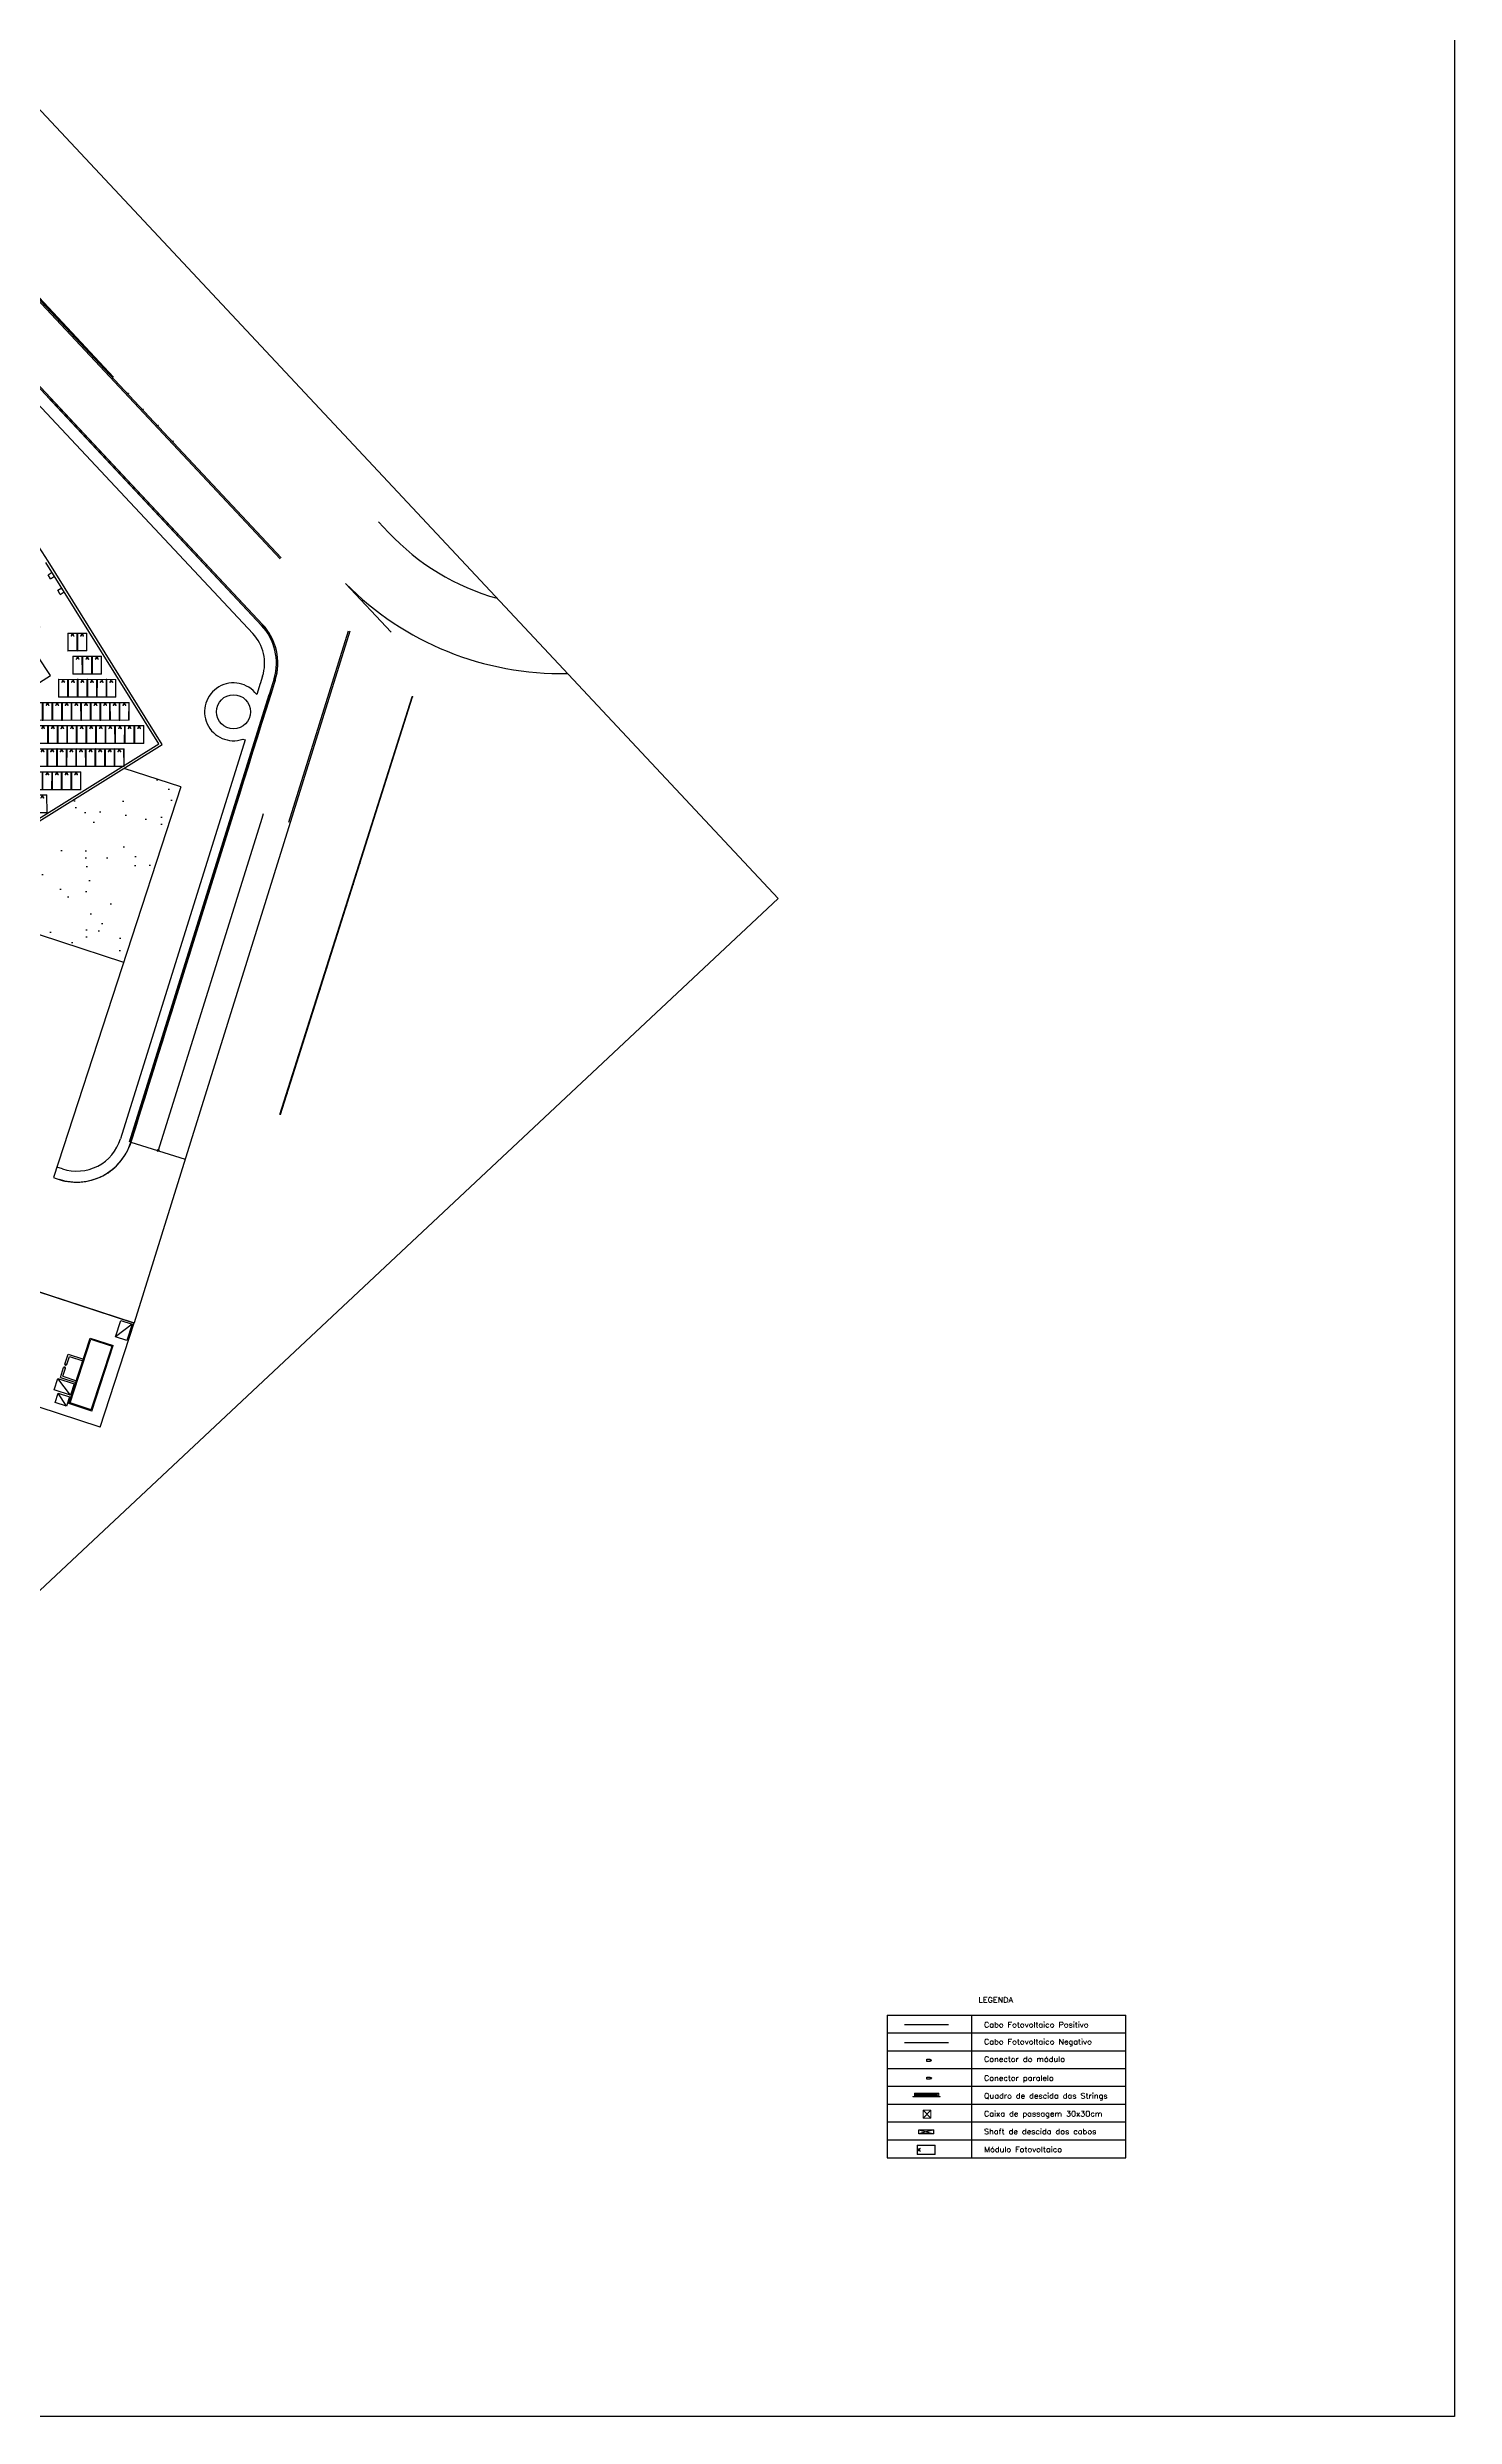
# Model space of a CAD drawing. Header units: metres. Extents: x 2872 to 3316, y -1435 to -1037.
# Drawn here: x 3167.4 to 3316, y -1435.4 to -1185.4 of the extents above; entities that cross this region are included whole.
import ezdxf

# ---------------------------------------------------------------- set-up
doc = ezdxf.new("R2010")
doc.units = ezdxf.units.M
doc.header["$MEASUREMENT"] = 0
doc.linetypes.add('BSB2F2-ARQ-PLAN-CORE-13-15P-ZA$1${ Batten }', pattern=[0])
doc.layers.get('0').update_dxf_attribs({"linetype": 'CONTINUOUS'})
for name, color, linetype in [('ARQUITETURA', 253, 'CONTINUOUS'), ('CABO_MODULO_FV', 7, 'CONTINUOUS'), ('CONECTOR_MODULO_FV', 3, 'CONTINUOUS'), ('COPEX', 4, 'BSB2F2-ARQ-PLAN-CORE-13-15P-ZA$1${ Batten }'), ('MÓDULOS FV', 7, 'CONTINUOUS'), ('SHAFT', 6, 'CONTINUOUS'), ('TEXTO', 1, 'CONTINUOUS')]:
    doc.layers.add(name, color=color, linetype=linetype)
for name, color, linetype, lineweight in [('Condulete', 3, 'CONTINUOUS', 9), ('MODULOS_PV', 2, 'CONTINUOUS', 9), ('String Box', 3, 'CONTINUOUS', 9)]:
    doc.layers.add(name, color=color, linetype=linetype, lineweight=lineweight)
doc.styles.add('S20', font='SIMPLEX.shx', dxfattribs={"width": 1.1, "height": 0.2})

# ---------------------------------------------------------------- blocks, each defined once
blk = doc.blocks.new('modulo')
at = {"layer": 'MODULOS_PV', "color": 8}
for p, q in [((-1.38, 1.34), (-1.43, 1.34)), ((-0.75, 2.01), (-0.75, 2.06)), ((-0.05, 0.1), (-0.05, 0.05)), ((0.58, 0.77), (0.63, 0.77))]:
    blk.add_line(p, q, dxfattribs=at)
for points in [[(-1.43, 1.34), (-0.75, 2.06), (0.63, 0.77), (-0.05, 0.05)], [(-1.38, 1.34), (-0.75, 2.01), (0.58, 0.77), (-0.05, 0.1)]]:
    blk.add_lwpolyline(points, close=True, dxfattribs=at)
for points in [[(-0.96, 1.5), (-0.93, 1.48), (-0.92, 1.49), (-0.94, 1.51)], [(-0.88, 1.58), (-0.86, 1.56), (-0.87, 1.55), (-0.89, 1.57)]]:
    blk.add_lwpolyline(points, dxfattribs=at)
at = {"layer": 'MODULOS_PV', "color": 1}
blk.add_circle((-0.96, 1.4), 0.0332, dxfattribs=at)
at = {"layer": 'MODULOS_PV', "color": 8}
blk.add_circle((-0.79, 1.59), 0.0332, dxfattribs=at)
blk.add_open_spline([(-0.99, 1.47), (-1.01, 1.49), (-1.03, 1.51), (-1.05, 1.53), (-1.05, 1.53), (-1.05, 1.53), (-1.05, 1.54), (-1.05, 1.54), (-1.05, 1.54), (-1.01, 1.58), (-0.97, 1.63), (-0.92, 1.67), (-0.92, 1.67), (-0.92, 1.67), (-0.92, 1.67), (-0.92, 1.67), (-0.92, 1.67), (-0.9, 1.65), (-0.88, 1.63), (-0.86, 1.61), (-0.85, 1.61), (-0.85, 1.61), (-0.85, 1.61), (-0.85, 1.61), (-0.86, 1.61), (-0.9, 1.56), (-0.94, 1.52), (-0.98, 1.47), (-0.98, 1.47), (-0.98, 1.47), (-0.98, 1.47), (-0.98, 1.47), (-0.99, 1.47)], degree=3, knots=[0, 0, 0, 0, 1, 1, 1, 1.002534, 1.003925, 1.008052, 1.008052, 1.008052, 2.008052, 2.008052, 2.008052, 2.012179, 2.01357, 2.016104, 2.016104, 2.016104, 3.016104, 3.016104, 3.016104, 3.018638, 3.02003, 3.024156, 3.024156, 3.024156, 4.024156, 4.024156, 4.024156, 4.028283, 4.029675, 4.032208, 4.032208, 4.032208, 4.032208], dxfattribs=at)
at = {"layer": 'MODULOS_PV', "color": 1, "insert": (-1, 1.41), "char_height": 0.0572, "width": 0.1075, "attachment_point": 1, "rotation": 46.8722}
blk.add_mtext('+', dxfattribs=at)
at = {"layer": 'MODULOS_PV', "color": 8, "insert": (-0.83, 1.6), "char_height": 0.0572, "width": 0.1075, "attachment_point": 1, "rotation": 46.8722}
blk.add_mtext('-', dxfattribs=at)
blk = doc.blocks.new('CAIXA DE PASSAGEM 30x30')
at = {"layer": 'Condulete'}
for p, q in [((1935.032, -1138.366), (1935.032, -1138.066)), ((1935.032, -1138.066), (1935.332, -1138.066)), ((1935.332, -1138.066), (1935.032, -1138.366)), ((1935.032, -1138.066), (1935.332, -1138.366)), ((1935.332, -1138.066), (1935.332, -1138.366)), ((1935.332, -1138.366), (1935.032, -1138.366))]:
    blk.add_line(p, q, dxfattribs=at)
blk = doc.blocks.new('CONECTOR_PLACA')
at = {"layer": 'CONECTOR_MODULO_FV'}
blk.add_hatch(color=256, dxfattribs=at).paths.add_polyline_path([(-0.001, -0.018), (0.001, -0.018), (0.001, -0.024), (0, -0.024), (-0.001, -0.024)])
for p, q in [((0, 0), (-0.006, 0)), ((-0.006, 0), (-0.006, -0.018)), ((0.006, 0), (0, 0)), ((0.006, -0.018), (0.006, 0)), ((-0.006, -0.018), (0.006, -0.018)), ((-0.001, -0.018), (-0.001, -0.024)), ((0.001, -0.018), (0.001, -0.024))]:
    blk.add_line(p, q, dxfattribs=at)
for points in [[(-0.002, -0.018), (-0.002, -0.022), (-0.001, -0.023), (-0.001, -0.024), (0, -0.024)], [(0.002, -0.018), (0.002, -0.022), (0.001, -0.023), (0.001, -0.024), (0, -0.024)]]:
    blk.add_lwpolyline(points, dxfattribs=at)
blk = doc.blocks.new('CONECTOR ORION')
at = {"layer": 'CONECTOR_MODULO_FV', "true_color": 0xf8d731}
blk.add_hatch(color=40, dxfattribs=at).paths.add_polyline_path([(-537.822, -669.536), (-537.822, -669.538), (-537.816, -669.538), (-537.816, -669.537), (-537.816, -669.536)])
at = {"layer": 'CONECTOR_MODULO_FV', "color": 40, "true_color": 0xf8d731}
for p, q in [((-537.84, -669.537), (-537.84, -669.531)), ((-537.84, -669.531), (-537.822, -669.531)), ((-537.84, -669.543), (-537.84, -669.537)), ((-537.822, -669.543), (-537.84, -669.543)), ((-537.822, -669.531), (-537.822, -669.543)), ((-537.822, -669.536), (-537.816, -669.536)), ((-537.822, -669.538), (-537.816, -669.538))]:
    blk.add_line(p, q, dxfattribs=at)
for points in [[(-537.822, -669.534), (-537.818, -669.534), (-537.817, -669.536), (-537.816, -669.536), (-537.816, -669.537)], [(-537.822, -669.539), (-537.818, -669.539), (-537.817, -669.538), (-537.816, -669.538), (-537.816, -669.537)]]:
    blk.add_lwpolyline(points, dxfattribs=at)

msp = doc.modelspace()

# ---------------------------------------------------------------- hatches: boundary and pattern name
at = {"layer": 'ARQUITETURA'}
h = msp.add_hatch(dxfattribs=at)
h.set_pattern_fill('AR-SAND', color=116, scale=3, angle=-46.877, style=0)
h.set_pattern_definition([(350.62296, (2542.1494, -799.737), (4.089919, 4.08927), [0, -4.56, 0, -5.1, 0, -4.875]), (320.623, (2542.149, -799.737), (9.808834, 1.91215), [0, -2.46, 0, -4.11, 0, -1.575]), (280.62296, (2539.627, -797.0435), (6.39856, -6.807323), [0, -1.5, 0, -5.4, 0, -7.05]), (270.623, (2539.627, -797.0435), (8.08648, -4.78256), [0, -0.75, 0, -3.54, 0, -4.05])])
edge = h.paths.add_edge_path(flags=16)
edge.add_arc((3141.9, -1244.72), 1.5, 0, 360)
edge = h.paths.add_edge_path(flags=16)
edge.add_arc((3133.21, -1236.07), 1.5, 0, 360)
edge = h.paths.add_edge_path(flags=16)
edge.add_arc((3149.28, -1255.36), 1.5, 0, 360)
edge = h.paths.add_edge_path()
edge.add_line((3152.97, -1347.3), (3161.06, -1339.72))
edge.add_line((3161.06, -1339.72), (3148.85, -1310.93))
edge.add_line((3148.85, -1310.93), (3142.62, -1308.9))
edge.add_line((3142.62, -1308.9), (3153.74, -1274.81))
edge.add_line((3153.74, -1274.81), (3175.47, -1281.89))
edge.add_line((3175.47, -1281.89), (3181.5, -1263.4))
edge.add_line((3181.5, -1263.4), (3175.52, -1261.45))
edge.add_line((3175.52, -1261.45), (3164.27, -1268.46))
edge.add_line((3164.27, -1268.46), (3163, -1269.25))
edge.add_line((3163, -1269.25), (3156.92, -1259.49))
edge.add_line((3156.92, -1259.49), (3150.94, -1249.9))
edge.add_arc((3090.69, -1287.47), 71, 31.9396, 58.4036)
edge.add_line((3127.89, -1226.99), (3127.26, -1228.01))
edge.add_line((3127.26, -1228.01), (3129.4, -1229.39))
edge.add_line((3129.4, -1229.39), (3123.88, -1238.33))
edge.add_line((3123.88, -1238.33), (3121.76, -1237.39))
edge.add_line((3121.76, -1237.39), (3120.7, -1239.11))
edge.add_line((3120.7, -1239.11), (3116.16, -1237.11))
edge.add_line((3116.16, -1237.11), (3101.76, -1269.71))
edge.add_line((3101.76, -1269.71), (3114.27, -1288.05))
edge.add_line((3114.27, -1288.05), (3117.42, -1291.98))
edge.add_line((3117.42, -1291.98), (3120.07, -1289.92))
edge.add_arc((3131.91, -1280.71), 15, -76.2429, 217.8803, ccw=False)
edge.add_line((3135.48, -1295.28), (3135.68, -1296.58))
edge.add_line((3135.68, -1296.58), (3138.59, -1296.13))
edge.add_line((3138.59, -1296.13), (3139.08, -1299.24))
edge.add_line((3139.08, -1299.24), (3132.01, -1300.35))
edge.add_line((3132.01, -1300.35), (3131.52, -1297.24))
edge.add_line((3131.52, -1297.24), (3133.2, -1296.97))
edge.add_line((3133.2, -1296.97), (3132.99, -1295.67))
edge.add_arc((3131.91, -1280.71), 15, 229.7345, 274.1253, ccw=False)
edge.add_line((3122.22, -1292.16), (3118.36, -1296.66))
edge.add_line((3118.36, -1296.66), (3122.63, -1298.05))
edge.add_line((3122.63, -1298.05), (3120.91, -1303.32))
edge.add_line((3120.91, -1303.32), (3115.96, -1301.7))
edge.add_line((3115.96, -1301.7), (3114.63, -1305.79))
edge.add_line((3114.63, -1305.79), (3136.8, -1313.02))
edge.add_line((3136.8, -1313.02), (3129.67, -1334.89))
edge.add_line((3129.67, -1334.89), (3154.39, -1342.95))
edge.add_line((3154.39, -1342.95), (3152.97, -1347.3))
at = {"layer": 'String Box'}
h = msp.add_hatch(dxfattribs=at)
h.set_pattern_fill('ANSI31', color=256, angle=180)
h.set_pattern_definition([(225, (2700.54814, -2068.44375), (0.088388348, -0.088388348), [])])
h.paths.add_polyline_path([(3258.94, -1401.29), (3258.94, -1401.63), (3261.53, -1401.63), (3261.53, -1401.29)])

# ---------------------------------------------------------------- linework, layer by layer
for p, q in [((3256.06, -1393.03), (3256.06, -1402.43)), ((3256.06, -1393.03), (3281.26, -1393.03)), ((3256.06, -1394.91), (3281.26, -1394.91)), ((3264.97, -1393.03), (3264.97, -1402.43)), ((3281.26, -1402.43), (3281.26, -1393.03)), ((3256.06, -1396.79), (3281.26, -1396.79)), ((3256.06, -1398.67), (3281.26, -1398.67)), ((3256.06, -1400.55), (3281.26, -1400.55)), ((3256.06, -1402.43), (3256.06, -1408.08)), ((3256.06, -1402.43), (3281.26, -1402.43)), ((3264.97, -1402.43), (3264.97, -1408.08)), ((3281.26, -1408.08), (3281.26, -1402.43)), ((3256.06, -1404.31), (3281.26, -1404.31)), ((3256.06, -1406.2), (3281.26, -1406.2)), ((3256.06, -1406.2), (3281.26, -1406.2)), ((3256.06, -1408.08), (3281.26, -1408.08))]:
    msp.add_line(p, q)
at = {"layer": 'ARQUITETURA'}
for p, q in [((3047.5, -1064.78), (3244.58, -1275.19)), ((3191.98, -1239.33, 0), (3145.38, -1189.56, 0)), ((3192.09, -1239.23, 0), (3145.49, -1189.46, 0)), ((3145.56, -1189.39, 0), (3174.36, -1220.19, 0)), ((3145.58, -1189.34, 0), (3174.4, -1220.16, 0)), ((3142.53, -1197.49, 0), (3189.1, -1247.21, 0)), ((3143.54, -1196.73, 0), (3190.02, -1246.36, 0)), ((3143.65, -1196.62, 0), (3190.13, -1246.26, 0)), ((3190.02, -1246.36), (3167.44, -1222.25)), ((3190.13, -1246.26), (3167.55, -1222.14)), ((3202.37, -1235.43), (3203.44, -1236.56)), ((3179.2, -1258.86), (3167.27, -1239.72)), ((3179.55, -1258.94), (3167.49, -1239.59)), ((3203.72, -1247.09), (3198.89, -1241.93)), ((3199.36, -1246.97, 0), (3176.57, -1319.97)), ((3192.91, -1267.12), (3199.22, -1246.93, 0)), ((3191.37, -1251.96, 0), (3176.1, -1300.86)), ((3189.88, -1252.51), (3189.52, -1253.67)), ((3190.14, -1251.73, 0), (3189.89, -1252.52, 0)), ((3191.46, -1252.16, 0), (3190.98, -1253.69)), ((3176.1, -1300.86), (3190.84, -1253.64)), ((3176.24, -1300.9), (3190.98, -1253.69)), ((3191.96, -1297.99, 0), (3205.93, -1253.89, 0)), ((3192.02, -1297.98, 0), (3205.98, -1253.91, 0)), ((3163, -1269.25), (3179.55, -1258.94)), ((3164.35, -1268.11), (3179.2, -1258.86)), ((3188.29, -1258.45, 0), (3175.14, -1300.56, 0)), ((3188.06, -1258.37, 0), (3188.29, -1258.45, 0)), ((3181.5, -1263.4), (3175.52, -1261.45)), ((3181.5, -1263.4), (3168.06, -1304.62)), ((3187.35, -1265.31), (3176.24, -1300.9)), ((3190.06, -1266.74), (3179.1, -1301.79)), ((3190.2, -1266.24), (3190.06, -1266.74)), ((3244.58, -1275.19), (3096.35, -1414.03)), ((3153.74, -1274.81), (3175.47, -1281.89)), ((3176.24, -1300.9), (3181.97, -1302.69)), ((3169.01, -1303.73), (3168.42, -1303.53)), ((3142.48, -1308.86), (3176.58, -1319.98)), ((3176.56, -1320), (3161.45, -1315.07)), ((3172.98, -1330.98), (3176.57, -1319.97)), ((3174.61, -1321.43), (3175.17, -1319.72)), ((3176.36, -1320.11), (3174.61, -1321.43)), ((3175.17, -1319.72), (3176.36, -1320.11)), ((3176.36, -1320.11), (3175.8, -1321.82)), ((3169.69, -1328.49), (3171.95, -1321.58)), ((3169.82, -1328.43), (3172.01, -1321.7)), ((3171.95, -1321.58), (3174.37, -1322.37)), ((3172.01, -1321.7), (3174.25, -1322.43)), ((3172.05, -1329.15), (3174.25, -1322.43)), ((3172.12, -1329.28), (3174.37, -1322.37)), ((3175.8, -1321.82), (3174.61, -1321.43)), ((3168.8, -1325.74), (3169.14, -1324.7)), ((3169.05, -1325.61), (3169.33, -1324.76)), ((3169.33, -1324.76), (3169.14, -1324.7)), ((3169.27, -1324.32), (3169.61, -1323.27)), ((3169.46, -1324.38), (3169.27, -1324.32)), ((3169.46, -1324.38), (3169.74, -1323.52)), ((3169.61, -1323.27), (3171.22, -1323.8)), ((3169.74, -1323.52), (3171.16, -1323.99)), ((3172.98, -1330.98), (3157.87, -1326.05)), ((3168.14, -1327.03), (3168.52, -1325.84)), ((3169.85, -1327.59), (3168.14, -1327.03)), ((3168.25, -1328.38), (3168.57, -1327.38)), ((3168.52, -1325.84), (3170.24, -1326.4)), ((3169.85, -1327.59), (3168.52, -1325.84)), ((3168.57, -1327.38), (3169.75, -1327.77)), ((3169.43, -1328.77), (3168.57, -1327.38)), ((3168.8, -1325.74), (3170.42, -1326.27)), ((3169.05, -1325.61), (3170.48, -1326.08)), ((3169.75, -1327.77), (3169.43, -1328.77)), ((3170.24, -1326.4), (3169.85, -1327.59)), ((3169.43, -1328.77), (3168.25, -1328.38)), ((3172.12, -1329.28), (3169.69, -1328.49)), ((3172.05, -1329.15), (3169.82, -1328.43))]:
    msp.add_line(p, q, dxfattribs=at)
msp.add_lwpolyline([(3154.8, -1245.27), (3160.03, -1253.61), (3161.57, -1252.51), (3162.88, -1254.76), (3167.75, -1251.64), (3165.02, -1247.51), (3166.64, -1246.51), (3163.92, -1241.85), (3160.6, -1243.89), (3157.79, -1239.92), (3156.48, -1240.76), (3158.13, -1243.24)], close=True, dxfattribs=at)
for centre, radius in [((3175.95, -1221.87, 0), 0.025), ((3177.53, -1223.55, 0), 0.025), ((3179.11, -1225.24, 0), 0.025), ((3180.69, -1226.92, 0), 0.025), ((3187.07, -1255.48), 1.8), ((3205.96, -1253.9, 0), 0.025), ((3201.07, -1269.32, 0), 0.025), ((3200.37, -1271.52, 0), 0.025), ((3199.68, -1273.72, 0), 0.025), ((3198.98, -1275.92, 0), 0.025), ((3198.28, -1278.12, 0), 0.025), ((3196.89, -1282.53, 0), 0.025), ((3197.58, -1280.33, 0), 0.025), ((3196.19, -1284.73, 0), 0.025), ((3195.49, -1286.93, 0), 0.025), ((3194.79, -1289.13, 0), 0.025), ((3194.1, -1291.34, 0), 0.025), ((3193.4, -1293.54, 0), 0.025), ((3192.7, -1295.74, 0), 0.025), ((3192, -1297.94, 0), 0.025), ((3179.1, -1301.79), 0.1)]:
    msp.add_circle(centre, radius, dxfattribs=at)
for centre, radius, start, end in [((3090.69, -1287.47), 90.5, 31.9396, 79.3932), ((3221.65, -1219.43, 0), 25, 223.2443, 254.3581), ((3221.65, -1219.44), 32, 224.658, 271.2068), ((3185.75, -1250.36, 0), 4.6, 342.6638, 43.1192), ((3185.75, -1250.36, 0), 5.85, 344.0554, 43.1192), ((3185.75, -1250.36, 0), 6, 12.8958, 43.1192), ((3185.75, -1250.36, 0), 6, 342.6638, 43.1278), ((3185.75, -1250.36, 0), 6, 344.0549, 12.896), ((14659.32, -4861.93, 0), 12022.56, 162.527311, 162.770734), ((3187.07, -1255.48, 0), 3.05, 36.5008, 288.8185), ((3185.75, -1250.36, 0), 6, 342.6638, 344.0554), ((3170.48, -1299.08), 6.05, 246.4622, 342.4753), ((3170.51, -1299.11), 6, 251.9396, 342.6638), ((3170.51, -1299.11), 4.85, 251.9348, 342.6589), ((3169.24, -1324.73), 0.1, 341.9396, 161.9396), ((3169.36, -1324.35), 0.1, 161.9396, 341.9396)]:
    msp.add_arc(centre, radius, start, end, dxfattribs=at)
at = {"layer": 'CABO_MODULO_FV', "color": 1}
msp.add_line((3257.9, -1394.03), (3262.53, -1394.03), dxfattribs=at)
at = {"layer": 'CABO_MODULO_FV'}
msp.add_line((3257.9, -1395.91), (3262.53, -1395.91), dxfattribs=at)
at = {"layer": 'MÓDULOS FV', "color": 6}
for p, q in [((3167.49, -1241.01), (3167.91, -1240.74)), ((3167.75, -1241.43), (3167.49, -1241.01)), ((3167.75, -1241.43), (3168.18, -1241.17)), ((3168.52, -1242.66), (3168.94, -1242.4)), ((3168.78, -1243.09), (3168.52, -1242.66)), ((3168.78, -1243.09), (3169.21, -1242.82))]:
    msp.add_line(p, q, dxfattribs=at)
at = {"layer": 'SHAFT'}
for p, q in [((3259.41, -1405.15), (3260.96, -1405.58)), ((3260.96, -1405.15), (3259.41, -1405.58))]:
    msp.add_line(p, q, dxfattribs=at)
msp.add_lwpolyline([(3259.41, -1405.15), (3260.96, -1405.15), (3260.96, -1405.58), (3259.41, -1405.58)], close=True, dxfattribs=at)
at = {"layer": 'String Box'}
for points in [[(3261.68, -1401.67), (3258.79, -1401.67), (3258.79, -1401.63), (3261.68, -1401.63)], [(3261.53, -1401.63), (3258.94, -1401.63), (3258.94, -1401.29), (3261.53, -1401.29)]]:
    msp.add_lwpolyline(points, close=True, dxfattribs=at)
at = {"layer": 'TEXTO'}
msp.add_lwpolyline([(2871.92, -1036.8), (3315.97, -1036.8), (3315.97, -1435.41), (2871.92, -1435.41)], close=True, dxfattribs=at)

# ---------------------------------------------------------------- block references
at = {"layer": 'CONECTOR_MODULO_FV', "xscale": -20, "yscale": 20, "zscale": 20, "rotation": 90}
msp.add_blockref('CONECTOR_PLACA', (3260.26, -1397.8), dxfattribs=at)
at = {"layer": 'CONECTOR_MODULO_FV', "xscale": 20, "yscale": 20, "zscale": 20}
msp.add_blockref('CONECTOR ORION', (14017.06, 11991.05), dxfattribs=at)
at = {"layer": 'COPEX', "xscale": 2.803083090406169, "yscale": 2.803083090406169, "zscale": 2.803083090406169}
msp.add_blockref('CAIXA DE PASSAGEM 30x30', (-2164.2, 1787.04), dxfattribs=at)
at = {"layer": 'MÓDULOS FV', "xscale": -1, "rotation": 46.87216913315991}
for p in [(3170.57, -1249.13), (3171.58, -1249.13), (3172.13, -1251.57), (3170.61, -1254.01), (3173.65, -1254.01), (3167.93, -1256.45), (3169.96, -1256.45), (3171.99, -1256.45), (3174.01, -1256.45), (3176.04, -1256.45), (3168.49, -1258.89), (3170.51, -1258.89), (3171.53, -1258.89), (3173.55, -1258.89), (3175.58, -1258.89), (3177.6, -1258.89), (3168.42, -1261.33), (3170.45, -1261.33), (3172.47, -1261.33), (3174.5, -1261.33), (3167.91, -1263.77), (3169.94, -1263.77)]:
    msp.add_blockref('modulo', p, dxfattribs=at)
at = {"layer": 'MÓDULOS FV'}
for p, rotation in [((3170.12, -1251.57), 313.1278308668401), ((3172.15, -1251.57), 313.1278308668401), ((3168.6, -1254.01), 313.1278308668401), ((3170.63, -1254.01), 313.1278308668473), ((3171.64, -1254.01), 313.12783086684), ((3173.67, -1254.01), 313.12783086684), ((3165.93, -1256.45), 313.1278308668401), ((3167.96, -1256.45), 313.12783086684), ((3169.98, -1256.45), 313.12783086684), ((3172.01, -1256.45), 313.12783086684), ((3174.03, -1256.45), 313.12783086684), ((3166.48, -1258.89), 313.12783086684), ((3168.51, -1258.89), 313.12783086684), ((3171.55, -1258.89), 313.1278308668401), ((3173.57, -1258.89), 313.1278308668401), ((3175.6, -1258.89), 313.1278308668401), ((3166.42, -1261.33), 313.12783086684), ((3168.44, -1261.33), 313.12783086684), ((3170.47, -1261.33), 313.12783086684), ((3172.5, -1261.33), 313.12783086684), ((3174.52, -1261.33), 313.12783086684), ((3165.91, -1263.77), 313.1278308668401), ((3167.93, -1263.77), 313.1278308668401), ((3169.96, -1263.77), 313.1278308668401), ((3166.39, -1266.21), 313.12783086684), ((3261.2, -1407.74), 43.12783086693536)]:
    msp.add_blockref('modulo', p, dxfattribs=dict(at, rotation=rotation))

# ---------------------------------------------------------------- texts
at = {"style": 'S20', "width": 1.1}
for s, height, p in [('LEGENDA', 0.561, (3265.73, -1391.71)), ('Cabo Fotovoltaico Positivo', 0.5613, (3266.3, -1394.33)), ('Cabo Fotovoltaico Negativo', 0.5613, (3266.3, -1396.12)), ('Conector do módulo', 0.5613, (3266.3, -1397.97)), ('Conector paralelo ', 0.5613, (3266.3, -1399.96)), ('Quadro de descida das Strings', 0.5613, (3266.3, -1401.84)), ('Caixa de passagem 30x30cm', 0.5613, (3266.3, -1403.72)), ('Shaft de descida dos cabos', 0.5613, (3266.3, -1405.6)), ('Módulo Fotovoltaico', 0.5613, (3266.3, -1407.49))]:
    msp.add_text(s, height=height, dxfattribs=at).set_placement(p)

doc.saveas('drawing.dxf')
